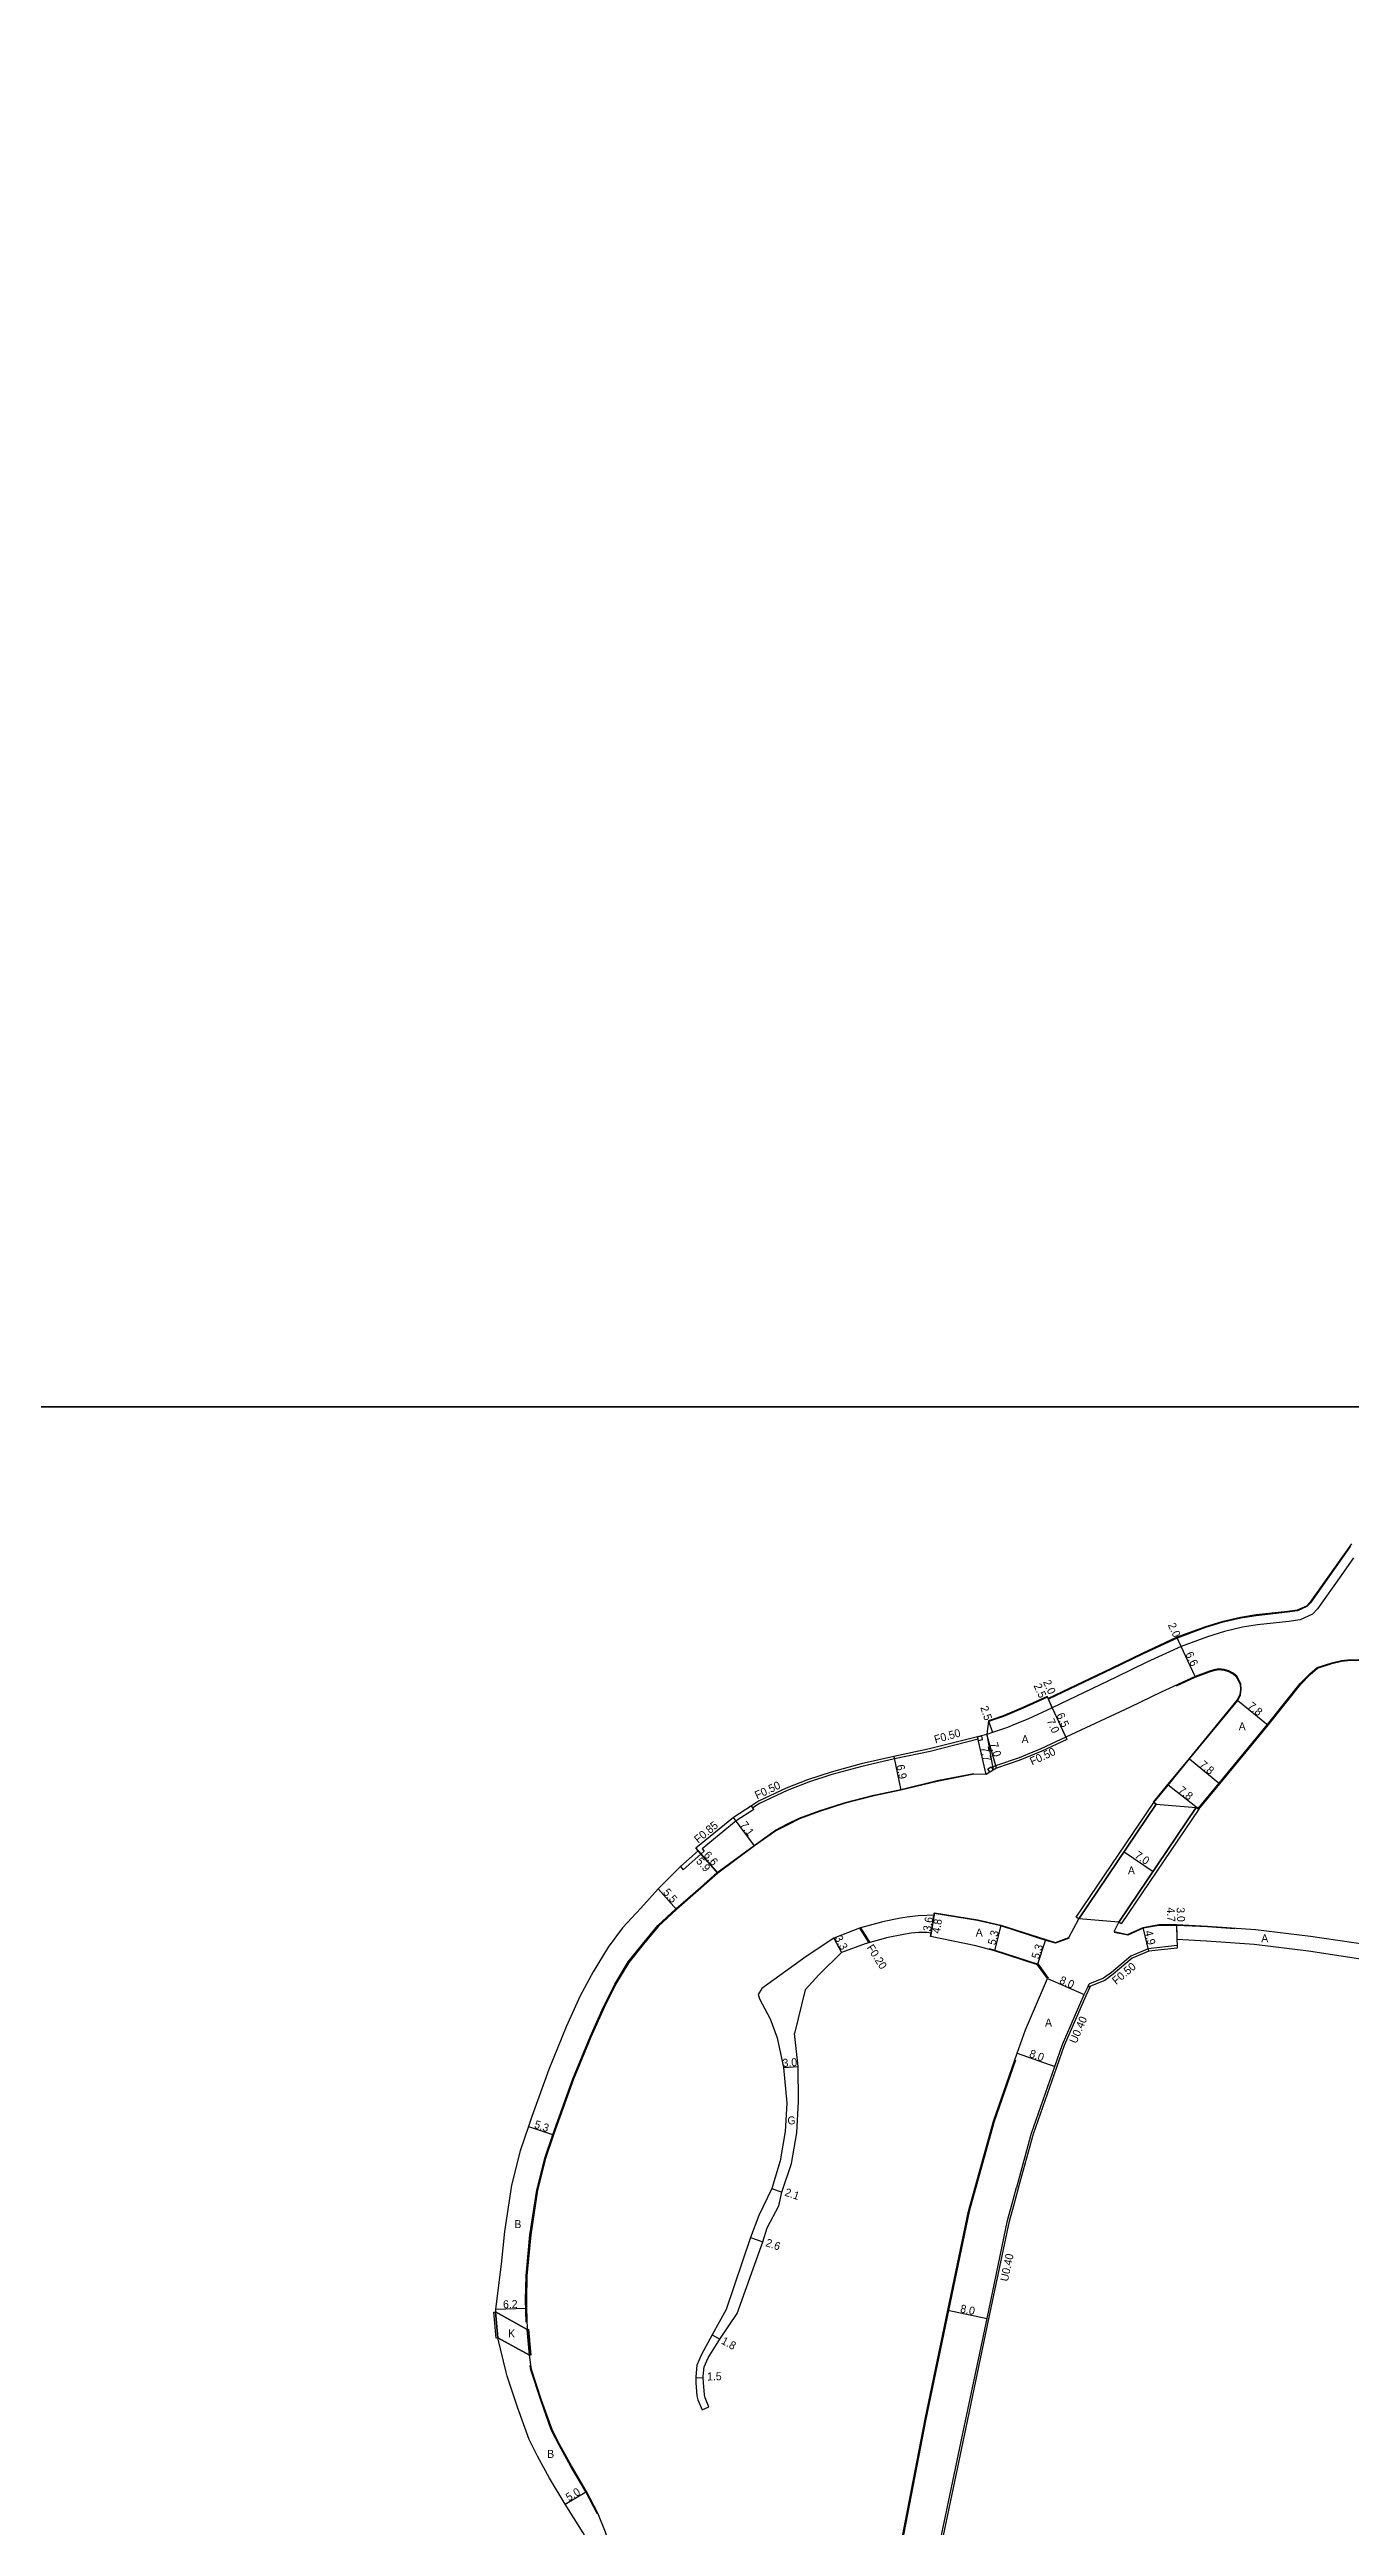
# Model space of a CAD drawing. Header units: metres. Extents: x -20002 to -16000, y -111000 to -108000.
# Drawn here: x -17210.3 to -16950.1, y -110624 to -110128.5 of the extents above; entities that cross this region are included whole.
import ezdxf

# ---------------------------------------------------------------- set-up
doc = ezdxf.new("R2010")
doc.units = ezdxf.units.M
doc.header["$LTSCALE"] = 2.5
for name, color, linetype in [('側溝・桝', 7, 'Continuous'), ('図郭', 7, 'Continuous'), ('幅員', 7, 'Continuous'), ('歩道・分離帯・安全施設', 7, 'Continuous'), ('舗装', 7, 'Continuous'), ('道路', 7, 'Continuous')]:
    doc.layers.add(name, color=color, linetype=linetype)
doc.styles.get("Standard").update_dxf_attribs({"font": ''})
doc.styles.get('Standard').set_extended_font_data('@MS PGothic')

msp = doc.modelspace()

# ---------------------------------------------------------------- linework, layer by layer
at = {"layer": '側溝・桝'}
for points in [[(-17023.92, -110465.84), (-17023.73, -110466.62), (-17024.5, -110466.81), (-17024.58, -110466.52), (-17024.7, -110466.04)], [(-17021.96, -110472), (-17021.81, -110472.26), (-17021.55, -110472.69), (-17022.23, -110473.1), (-17022.65, -110472.41)]]:
    msp.add_lwpolyline(points, close=True, dxfattribs=at)
for points in [[(-17024.58, -110466.52), (-17034.14, -110468.93), (-17041.3, -110470.44), (-17047.82, -110471.94), (-17053.83, -110473.57), (-17058.5, -110475.09), (-17062.75, -110476.76), (-17068.26, -110479.35), (-17069.64, -110480.25)], [(-17007.02, -110466.11), (-17012.02, -110468.41), (-17016.38, -110470.25), (-17021.11, -110471.84), (-17021.81, -110472.26)], [(-17069.45, -110480.54), (-17072.97, -110482.83), (-17079.77, -110488.42), (-17079.33, -110488.93), (-17083.55, -110492.61)], [(-17069.45, -110480.54), (-17069.64, -110480.25), (-17069.91, -110479.83)], [(-17084.11, -110491.97), (-17083.55, -110492.61)], [(-17048.26, -110504.32), (-17046.41, -110507.22)], [(-17048.06, -110504.26), (-17046.2, -110507.17)], [(-16984.76, -110507.78), (-16990.56, -110508.44), (-16994, -110509.88), (-16997.87, -110513.14), (-16999.48, -110514.32), (-17002.28, -110515.43), (-17002.33, -110515.45)], [(-17002.64, -110516.12), (-17002.33, -110515.45)], [(-17016.48, -110556.29), (-17016.46, -110556.23), (-17013.48, -110545.44), (-17008.82, -110532.1), (-17007.3, -110527.71), (-17002.99, -110517.77), (-17002.1, -110515.9)], [(-17034.22, -110640.34), (-17032.98, -110632.81), (-17026.93, -110604.19), (-17022.39, -110582.44), (-17018.3, -110562.9), (-17017.44, -110559.78)], [(-17017.44, -110559.78), (-17016.48, -110556.29)]]:
    msp.add_lwpolyline(points, dxfattribs=at)
at = {"layer": '図郭'}
for points in [[(-17600, -109800), (-16800, -109800), (-16800, -110400), (-17600, -110400)], [(-17600, -110400), (-16800, -110400), (-16800, -111000), (-17600, -111000)]]:
    msp.add_lwpolyline(points, close=True, dxfattribs=at)
at = {"layer": '幅員'}
for points in [[(-16983.96, -110447.94), (-16984.8, -110446.12)], [(-16981.19, -110453.93), (-16983.96, -110447.94)], [(-17010.78, -110457.93), (-17009.73, -110460.2)], [(-17009.73, -110460.2), (-17010.57, -110458.39)], [(-17009.73, -110460.2), (-17006.81, -110466.56)], [(-17009.73, -110460.2), (-17007.02, -110466.11)], [(-16972.61, -110458.73), (-16966.59, -110463.68)], [(-17022.96, -110473.54), (-17024.7, -110466.04)], [(-17020.9, -110472.29), (-17022.85, -110465.57)], [(-17022.48, -110462.81), (-17021.68, -110465.18)], [(-17041.41, -110469.96), (-17039.99, -110476.71)], [(-16982.28, -110470.46), (-16976.26, -110475.42)], [(-16980.43, -110480.48), (-16986.57, -110475.67)], [(-17069.27, -110487.86), (-17073.48, -110482.15)], [(-17076.63, -110493.27), (-17080.99, -110488.32)], [(-17080.53, -110488.85), (-17076.63, -110493.27)], [(-16995.38, -110489.04), (-16989.58, -110492.96)], [(-17088.52, -110496.42), (-17084.9, -110500.56)], [(-17034.08, -110505.97), (-17033.31, -110501.23)], [(-17033.96, -110505.27), (-17033.39, -110501.71)], [(-17020.01, -110503.69), (-17021.27, -110508.83)], [(-16990.43, -110508.92), (-16991.57, -110504.16)], [(-16984.92, -110503.59), (-16984.74, -110508.28)], [(-16984.92, -110503.59), (-16984.8, -110506.58)], [(-17053.44, -110506.28), (-17051.89, -110509.19)], [(-17012.67, -110511.63), (-17011.01, -110506.6)], [(-17010.68, -110514.38), (-17003.35, -110517.6)], [(-17016.76, -110529.33), (-17009.2, -110531.97)], [(-17063.51, -110532.16), (-17060.52, -110531.96)], [(-17114.5, -110543.95), (-17109.48, -110545.65)], [(-17065.8, -110556.41), (-17063.81, -110557.09)], [(-17070.1, -110566.19), (-17067.64, -110567.04)], [(-17121.06, -110580.49), (-17114.86, -110580.35)], [(-17030.61, -110580.73), (-17022.78, -110582.36)], [(-17077.77, -110585.66), (-17076.19, -110586.52)], [(-17079.53, -110594.28), (-17081.03, -110594.32)], [(-17107.16, -110619.54), (-17102.87, -110616.98)]]:
    msp.add_lwpolyline(points, dxfattribs=at)
at = {"layer": '歩道・分離帯・安全施設'}
for points in [[(-16949.47, -110430.23), (-16951.97, -110433.76), (-16956.68, -110440.41), (-16957.71, -110441.52), (-16960.17, -110442.62), (-16962.44, -110442.93), (-16968.68, -110443.63), (-16971.69, -110444.11), (-16975.32, -110444.94), (-16978.67, -110445.99), (-16983.96, -110447.94), (-16990.8, -110451.1), (-16996.99, -110454.12), (-17009.73, -110460.2), (-17014.64, -110462.46), (-17017.15, -110463.52), (-17018.68, -110464.17), (-17020.92, -110464.92), (-17021.68, -110465.18), (-17022.85, -110465.57)], [(-16950.13, -110427.96), (-16958.12, -110439.24), (-16958.81, -110439.98), (-16960.69, -110440.82), (-16962.67, -110441.1), (-16968.93, -110441.79), (-16972.04, -110442.29), (-16975.81, -110443.15), (-16979.07, -110444.17), (-16984.74, -110446.26), (-16991.58, -110449.42), (-16997.91, -110452.51), (-17010.51, -110458.52)], [(-16980.55, -110480.39), (-16976.37, -110475.32), (-16966.71, -110463.59), (-16960.13, -110455.37), (-16958.26, -110453.41), (-16956.76, -110452.19), (-16953.86, -110451.21), (-16951.91, -110450.76), (-16950.05, -110450.57), (-16947.9, -110450.6), (-16946.2, -110450.75), (-16942.94, -110451.15), (-16938.33, -110451.62), (-16936.42, -110452.05)], [(-16984.9, -110455.81), (-16981.13, -110454.07), (-16978.28, -110453.03), (-16977.4, -110452.76), (-16976.45, -110452.57), (-16975.38, -110452.68), (-16974.47, -110452.97), (-16973.61, -110453.43), (-16972.95, -110454.01), (-16972.49, -110454.8), (-16972.16, -110455.55), (-16972.1, -110456.48), (-16972.24, -110457.57), (-16972.74, -110458.64), (-16982.39, -110470.36), (-16986.68, -110475.57), (-16989.55, -110479.07)], [(-17010.71, -110458.07), (-17015.59, -110460.31), (-17019.51, -110461.97), (-17021.67, -110462.69), (-17022.43, -110462.95)], [(-17080.1, -110496.16), (-17076.72, -110493.16), (-17069.35, -110487.74), (-17065.07, -110484.73), (-17062.68, -110483.46), (-17060.34, -110482.31), (-17056.33, -110480.84), (-17051.38, -110479.22), (-17045.42, -110477.71), (-17040.02, -110476.56), (-17032.76, -110474.78), (-17025.41, -110473.37)], [(-17114.95, -110583.11), (-17115.05, -110578.65), (-17114.96, -110573.82), (-17114.19, -110565.65), (-17112.82, -110556.71), (-17111.22, -110550.31), (-17109.62, -110545.6), (-17108.97, -110543.7), (-17105.61, -110534.44), (-17102.18, -110526.04), (-17099.5, -110520.07), (-17097.19, -110515.52), (-17094.55, -110511.06), (-17091.69, -110507.47), (-17088.62, -110503.77), (-17085, -110500.45), (-17080.1, -110496.16)], [(-17006.34, -110506.29), (-17009.07, -110507.32), (-17011.05, -110506.74), (-17020.05, -110503.83), (-17024.66, -110502.77), (-17033.33, -110501.38)], [(-16973.24, -110504.43), (-16978.7, -110504.03), (-16984.92, -110503.74), (-16988.39, -110503.75), (-16991.53, -110504.3), (-16994.64, -110505.72), (-16997.37, -110505.15)], [(-17022.41, -110508.37), (-17021.23, -110508.69), (-17012.58, -110511.5), (-17010.56, -110514.3)], [(-17017.08, -110530.72), (-17021.36, -110542.98), (-17026.33, -110560.96), (-17030.46, -110580.76), (-17035.02, -110602.54), (-17040.56, -110631.18), (-17041.88, -110639.14), (-17042.39, -110642.38)], [(-17100.72, -110621.44), (-17100.74, -110621.41), (-17103, -110617.05), (-17106.04, -110611.97), (-17108.35, -110607.73), (-17109.92, -110604.65), (-17112.03, -110598.75), (-17114.04, -110592.64), (-17114.16, -110591.78)]]:
    msp.add_lwpolyline(points, dxfattribs=at)
at = {"layer": '舗装'}
for points in [[(-17022.85, -110465.57), (-17021.55, -110472.69)], [(-17033.31, -110501.23), (-17034.08, -110505.97)], [(-17033.39, -110501.71), (-17033.96, -110505.27)], [(-17114.77, -110584.57), (-17121.11, -110581.08)], [(-17120.64, -110586.26), (-17114.3, -110589.75)]]:
    msp.add_lwpolyline(points, dxfattribs=at)
at = {"layer": '道路'}
for points in [[(-16949.92, -110427.4), (-16958.23, -110439.15), (-16958.9, -110439.86), (-16960.73, -110440.68), (-16962.69, -110440.95), (-16968.95, -110441.64), (-16972.07, -110442.14), (-16975.85, -110443.01), (-16979.12, -110444.03), (-16984.8, -110446.12), (-16991.64, -110449.29), (-16997.97, -110452.37), (-17010.57, -110458.39), (-17010.78, -110457.93), (-17015.65, -110460.17), (-17019.56, -110461.83), (-17021.72, -110462.55), (-17022.48, -110462.81), (-17022.48, -110462.81), (-17022.85, -110465.57), (-17023.92, -110465.84), (-17024.7, -110466.04), (-17034.26, -110468.44), (-17041.41, -110469.96), (-17047.94, -110471.45), (-17053.98, -110473.09), (-17058.66, -110474.62), (-17062.94, -110476.3), (-17068.5, -110478.91), (-17069.91, -110479.83), (-17073.48, -110482.15), (-17080.99, -110488.32), (-17080.53, -110488.85), (-17084.11, -110491.97)], [(-16980.43, -110480.48), (-16976.26, -110475.42), (-16966.59, -110463.68), (-16960.02, -110455.47), (-16958.16, -110453.53), (-16956.69, -110452.32), (-16953.82, -110451.36), (-16951.89, -110450.91), (-16950.04, -110450.72), (-16947.91, -110450.75), (-16946.21, -110450.9), (-16942.95, -110451.3), (-16938.35, -110451.77), (-16934.89, -110452.55), (-16932.94, -110453.63), (-16924.24, -110455.44)], [(-16988.94, -110479.5), (-16989.44, -110479.17), (-16986.57, -110475.67), (-16982.28, -110470.46), (-16972.61, -110458.73), (-16972.09, -110457.61), (-16971.95, -110456.48), (-16972.01, -110455.51), (-16972.36, -110454.73), (-16972.83, -110453.91), (-16973.53, -110453.31), (-16974.41, -110452.83), (-16975.35, -110452.53), (-16976.46, -110452.42), (-16977.44, -110452.61), (-16978.32, -110452.89), (-16981.19, -110453.93), (-16987.97, -110457.06), (-16994.14, -110460.07), (-17007.02, -110466.11), (-17006.81, -110466.56), (-17011.82, -110468.87), (-17016.2, -110470.72), (-17020.9, -110472.29), (-17021.55, -110472.69), (-17022.23, -110473.1), (-17022.96, -110473.54), (-17025.4, -110473.52), (-17032.73, -110474.93), (-17039.99, -110476.71), (-17045.38, -110477.85), (-17051.34, -110479.37), (-17056.28, -110480.98), (-17060.28, -110482.45), (-17062.61, -110483.6), (-17064.99, -110484.86), (-17069.27, -110487.86), (-17076.63, -110493.27), (-17080, -110496.27)], [(-16988.94, -110479.5), (-17004.44, -110502.46)], [(-16980.93, -110480.15), (-16996.43, -110503.1)], [(-16980.93, -110480.15), (-16980.43, -110480.48)], [(-17084.11, -110491.97), (-17087.57, -110495.44), (-17088.52, -110496.42), (-17091.99, -110500.32), (-17095.69, -110504.22), (-17098.55, -110508.13), (-17101.56, -110513.01), (-17104.14, -110517.85), (-17106.92, -110524.01), (-17110.41, -110532.58), (-17113.83, -110541.99), (-17114.5, -110543.95), (-17116.16, -110548.86), (-17117.87, -110555.69), (-17119.3, -110565.01), (-17119.92, -110571.51), (-17121.06, -110580.49)], [(-17080, -110496.27), (-17084.9, -110500.56), (-17088.51, -110503.87), (-17091.58, -110507.56), (-17094.43, -110511.14), (-17097.06, -110515.59), (-17099.36, -110520.14), (-17102.04, -110526.1), (-17105.47, -110534.49), (-17108.83, -110543.75), (-17109.48, -110545.65), (-17111.08, -110550.35), (-17112.67, -110556.74), (-17114.04, -110565.67), (-17114.81, -110573.83), (-17114.9, -110578.65), (-17114.86, -110580.35), (-17114.77, -110584.57)], [(-17033.39, -110501.71), (-17034.83, -110501.74), (-17036.55, -110501.85), (-17038.3, -110502.04), (-17040.06, -110502.3), (-17043.67, -110503.05), (-17043.86, -110503.09), (-17048.06, -110504.26), (-17048.21, -110504.3), (-17048.26, -110504.32), (-17053.44, -110506.28), (-17058.95, -110509.99), (-17067.79, -110516.35), (-17068.54, -110517.6), (-17068.26, -110518.46), (-17066.14, -110522.46), (-17064.78, -110526.24), (-17063.51, -110532.16), (-17062.85, -110539.31), (-17063.12, -110544.99), (-17064.12, -110550.83), (-17065.8, -110556.41), (-17068.4, -110561.75), (-17070.1, -110566.19), (-17074.92, -110580.61), (-17077.77, -110585.66), (-17079.9, -110589.57), (-17080.8, -110591.72), (-17081.04, -110594.07), (-17081.03, -110594.32), (-17081.02, -110595.23), (-17080.8, -110597.85), (-17080.62, -110598.67), (-17079.77, -110600.66)], [(-17012.67, -110511.63), (-17021.27, -110508.83), (-17025.02, -110507.82), (-17034.08, -110505.97), (-17033.96, -110505.27), (-17034.73, -110505.17), (-17036.47, -110505.2), (-17037.93, -110505.32), (-17039.48, -110505.55), (-17042.89, -110506.26), (-17043.08, -110506.3), (-17046.2, -110507.17), (-17046.41, -110507.22), (-17047.18, -110507.44), (-17051.89, -110509.19), (-17056.4, -110513.63), (-17059.15, -110516.61), (-17061.27, -110525.38)], [(-17033.39, -110501.71), (-17033.31, -110501.23), (-17024.63, -110502.62), (-17020.01, -110503.69), (-17011.01, -110506.6), (-17009.07, -110507.16), (-17006.45, -110506.17), (-17004.44, -110502.46)], [(-16997.34, -110505), (-16997.14, -110504.59), (-16996.43, -110503.1)], [(-16997.34, -110505), (-16994.66, -110505.57), (-16991.57, -110504.16), (-16988.4, -110503.6), (-16984.92, -110503.59), (-16978.69, -110503.88), (-16969.09, -110504.59), (-16958.1, -110505.93), (-16944.42, -110507.89)], [(-16945.04, -110510.94), (-16958.49, -110508.91), (-16969.39, -110507.57), (-16978.87, -110506.87), (-16984.8, -110506.58), (-16984.76, -110507.78), (-16984.74, -110508.28), (-16990.43, -110508.92), (-16993.74, -110510.31), (-16997.56, -110513.53), (-16999.24, -110514.76), (-17002.1, -110515.9), (-17002.64, -110516.12)], [(-17042.51, -110642.32), (-17042.03, -110639.12), (-17040.71, -110631.15), (-17035.16, -110602.51), (-17030.61, -110580.73), (-17026.47, -110560.92), (-17021.5, -110542.93), (-17016.76, -110529.33), (-17015.12, -110524.64), (-17010.68, -110514.38)], [(-17010.68, -110514.38), (-17012.67, -110511.63)], [(-17017.82, -110559.64), (-17016.86, -110556.19), (-17016.85, -110556.13), (-17013.86, -110545.32), (-17009.2, -110531.97), (-17007.67, -110527.57), (-17003.35, -110517.6), (-17002.64, -110516.12)], [(-17066.78, -110564.27), (-17064.42, -110559.85), (-17063.81, -110557.09), (-17061.88, -110551.4), (-17060.83, -110545.25), (-17060.46, -110538.97), (-17060.52, -110531.96), (-17061.27, -110525.38)], [(-17034.62, -110640.28), (-17033.37, -110632.73), (-17027.33, -110604.11), (-17022.78, -110582.36), (-17018.69, -110562.81), (-17017.82, -110559.64)], [(-17078.39, -110600.07), (-17079.16, -110598.28), (-17079.3, -110597.67), (-17079.51, -110595.19), (-17079.53, -110594.28), (-17079.52, -110593.93), (-17079.32, -110592.06), (-17078.54, -110590.23), (-17076.19, -110586.52), (-17072.74, -110581.36), (-17067.64, -110567.04), (-17066.78, -110564.27)], [(-17121.06, -110580.49), (-17121.11, -110581.08)], [(-17121.11, -110581.08), (-17120.64, -110586.26)], [(-17114.77, -110584.57), (-17114.3, -110589.75)], [(-17100.25, -110637.36), (-17101.12, -110633.13), (-17101.66, -110629.94), (-17102.11, -110628.16), (-17103.55, -110625.29), (-17107.16, -110619.54), (-17110.28, -110614.33), (-17112.66, -110609.95), (-17114.38, -110606.58), (-17116.62, -110600.33), (-17118.73, -110593.9), (-17118.98, -110593.15), (-17120.64, -110586.26)], [(-17094.1, -110646.22), (-17094.28, -110645.26), (-17095.28, -110639.02), (-17096.46, -110633.89), (-17097.77, -110628.99), (-17099.05, -110625.14), (-17100.6, -110621.34), (-17102.87, -110616.98), (-17105.91, -110611.89), (-17108.22, -110607.66), (-17109.78, -110604.59), (-17111.89, -110598.7), (-17113.89, -110592.6), (-17114.3, -110589.75)], [(-17079.77, -110600.66), (-17078.39, -110600.07)]]:
    msp.add_lwpolyline(points, dxfattribs=at)
for points in [[(-17004.94, -110502.13), (-16989.44, -110479.17), (-16988.94, -110479.5), (-17004.44, -110502.46)], [(-17004.44, -110502.46), (-16988.94, -110479.5), (-16980.93, -110480.15), (-16996.43, -110503.1)], [(-16980.43, -110480.48), (-16995.93, -110503.44), (-16996.43, -110503.1), (-16980.93, -110480.15)], [(-17121.41, -110581.11), (-17121.11, -110581.08), (-17120.64, -110586.26), (-17120.94, -110586.29)], [(-17114.77, -110584.57), (-17114.3, -110589.75), (-17120.64, -110586.26), (-17121.11, -110581.08)], [(-17114, -110589.72), (-17114.3, -110589.75), (-17114.77, -110584.57), (-17114.47, -110584.54)]]:
    msp.add_lwpolyline(points, close=True, dxfattribs=at)

# ---------------------------------------------------------------- texts
at = {"layer": '側溝・桝'}
for s, rotation, p in [('F0.50', 15.6284, (-17033.1, -110467.36)), ('F0.50', 24.6827, (-17013.77, -110471.77)), ('F0.50', 25.2002, (-17068.77, -110478.54)), ('F0.85', 39.3954, (-17080.55, -110487.4)), ('F0.20', 302.5534, (-17046.92, -110508.19)), ('F0.50', 40.0912, (-16996.95, -110515.69)), ('U0.40', 66.5831, (-17004.93, -110527.51)), ('U0.40', 77.8907, (-17018.62, -110575.07))]:
    msp.add_text(s, height=1.6, rotation=rotation, dxfattribs=at).set_placement(p)
at = {"layer": '幅員'}
for s, rotation, p in [('2.0', 294.8117, (-16986.66, -110443.65)), ('6.6', 294.8163, (-16983.15, -110449.44)), ('2.5', 294.687, (-17013.51, -110455.78)), ('2.0', 294.687, (-17011.63, -110455.05)), ('2.5', 288.6967, (-17024.16, -110460.15)), ('7.8', 320.531, (-16970.77, -110460.11)), ('7.0', 294.688, (-17010.89, -110462.83)), ('6.5', 294.688, (-17008.95, -110461.66)), ('7.7', 283.045, (-17024.09, -110468.21)), ('7.0', 286.1776, (-17022.23, -110467.37)), ('7.8', 320.5201, (-16980.44, -110471.84)), ('6.9', 281.8613, (-17040.93, -110471.75)), ('7.8', 321.8768, (-16984.7, -110477.01)), ('7.1', 306.3511, (-17072.24, -110483.66)), ('5.9', 311.3981, (-17081.08, -110491)), ('6.6', 311.3981, (-17079.57, -110489.77)), ('7.0', 325.9693, (-16993.4, -110490.08)), ('5.5', 311.204, (-17087.69, -110497.22)), ('4.7', 272.2263, (-16986.84, -110500.17)), ('3.0', 272.2263, (-16984.88, -110500.16)), ('3.6', 80.7883, (-17034.03, -110505.05)), ('4.8', 80.7883, (-17032.23, -110505.45)), ('5.3', 76.1866, (-17021.12, -110507.79)), ('4.9', 283.535, (-16991.28, -110504.96)), ('3.3', 297.8567, (-17053.32, -110506.27)), ('5.3', 71.7028, (-17012.44, -110510.6)), ('8.0', 336.2742, (-17008.44, -110515.26)), ('3.0', 3.892, (-17063.62, -110532.07)), ('8.0', 340.7669, (-17014.46, -110530.03)), ('5.3', 341.248, (-17113.47, -110544.19)), ('2.1', 341.2904, (-17063.38, -110557.78)), ('2.6', 340.9705, (-17067.2, -110567.86)), ('6.2', 1.2666, (-17119.56, -110580.35)), ('8.0', 348.1944, (-17028.24, -110581.12)), ('1.8', 331.4786, (-17076.09, -110587.33)), ('1.5', 1.3312, (-17078.75, -110594.8)), ('5.0', 30.8249, (-17106.44, -110619))]:
    msp.add_text(s, height=1.6, rotation=rotation, dxfattribs=at).set_placement(p)
at = {"layer": '舗装'}
for s, p in [('A', (-17015.87, -110467.29)), ('A', (-16972.46, -110464.74)), ('A', (-16994.61, -110493.55)), ('A', (-17025.05, -110505.97)), ('A', (-16967.94, -110507.12)), ('A', (-17011.19, -110523.99)), ('G', (-17062.7, -110543.56)), ('B', (-17117.3, -110564.31)), ('K', (-17118.56, -110586.18)), ('B', (-17110.75, -110610.27))]:
    msp.add_text(s, height=1.6, dxfattribs=at).set_placement(p)

doc.saveas('drawing.dxf')
